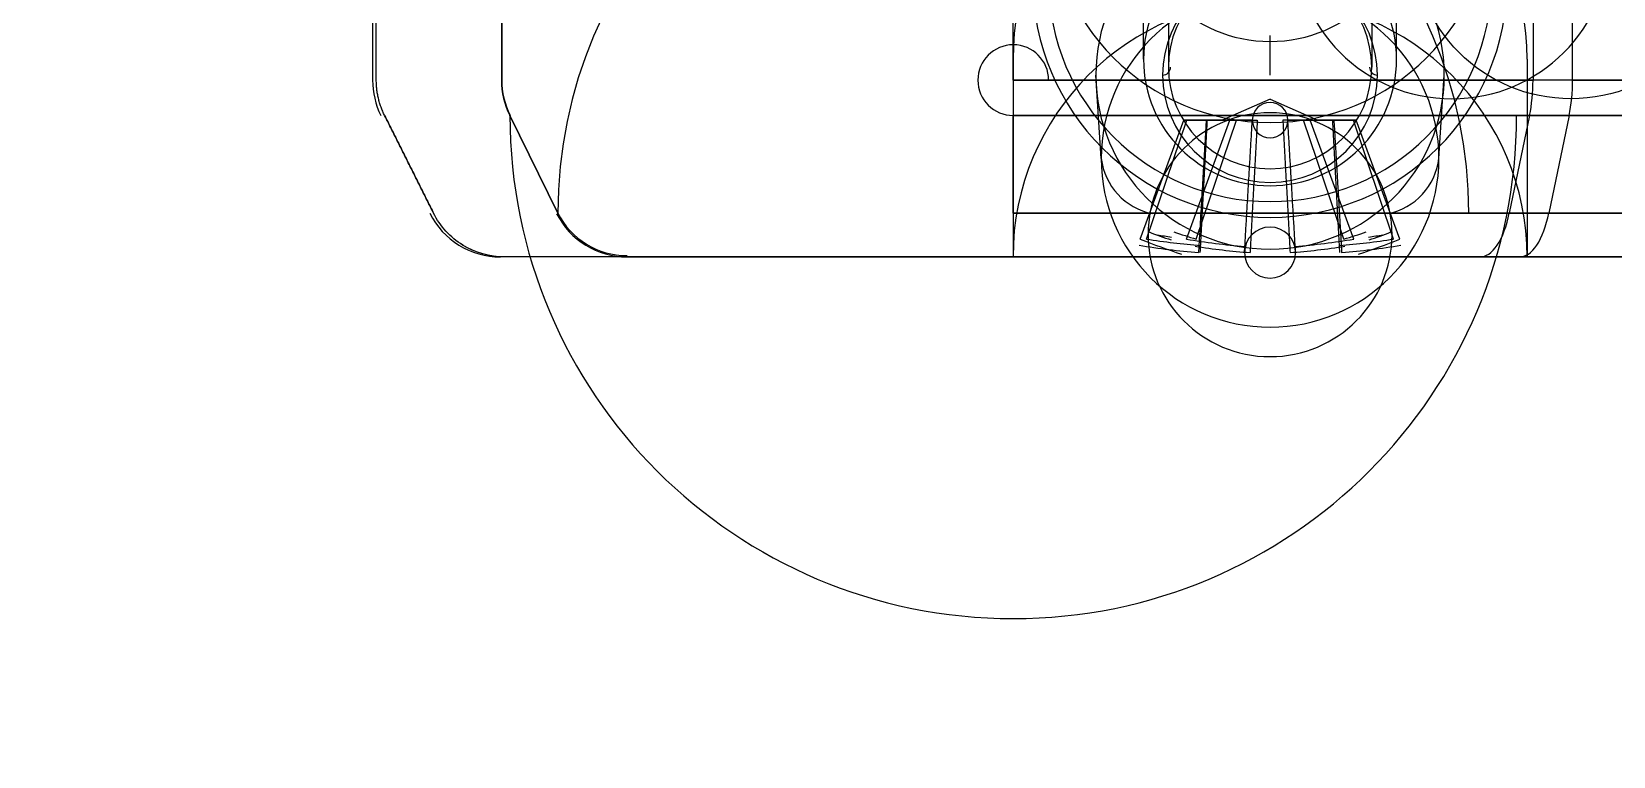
# Model space of a CAD drawing. Extents: x -93 to 93, y -188 to 102.
# Drawn here: x -93.16 to -73.16, y -113.82 to -104.65 of the extents above; entities that cross this region are included whole.
import ezdxf

# ---------------------------------------------------------------- set-up
doc = ezdxf.new("R2010")
doc.units = 0
doc.layers.add('Cut', color=7, linetype='CONTINUOUS')

msp = doc.modelspace()

# ---------------------------------------------------------------- linework, layer by layer
at = {"layer": 'Cut'}
for p, q in [((-78.7849, -93.2, 20.8119), (-78.7849, -105.1, 20.8119)), ((-78.7849, -93.2, 20.8119), (-78.7849, -105.1, 20.8119)), ((-78.7849, -93.2, -23.1881), (-78.7849, -105.1, -23.1881)), ((-78.7849, -93.2, -23.1881), (-78.7849, -105.1, -23.1881)), ((-76.2151, -93.2, 23.1881), (-76.2151, -105.1, 23.1881)), ((-76.2151, -93.2, 23.1881), (-76.2151, -105.1, 23.1881)), ((-76.2151, -93.2, -20.8119), (-76.2151, -105.1, -20.8119)), ((-76.2151, -93.2, -20.8119), (-76.2151, -105.1, -20.8119)), ((-88.847, -97.5, -9.05), (-88.847, -105.264, -9.05)), ((-88.847, -97.5, -9.05), (-88.847, -105.264, -9.05)), ((-88.7999, -105.264, -6.28268), (-88.7999, -97.5, -6.28268)), ((-88.7999, -105.264, -6.28268), (-88.7999, -97.5, -6.28268)), ((-88.7999, -105.264, 11.8173), (-88.7999, -97.5, 11.8173)), ((-88.7999, -105.264, 11.8173), (-88.7999, -97.5, 11.8173)), ((-87.2144, -97.5, 25.2656), (-87.2144, -105.264, 25.2656)), ((-87.2144, -105.264, -25.2656), (-87.2144, -97.5, -25.2656)), ((-87.2144, -105.264, -25.2656), (-87.2144, -97.5, -25.2656)), ((-87.2144, -97.5, 25.2656), (-87.2144, -105.264, 25.2656)), ((-80.7469, -105.264, 30.55), (-80.7469, -97.5, 30.55)), ((-80.7469, -105.264, 30.55), (-80.7469, -97.5, 30.55)), ((-80.7469, -105.264, -30.55), (-80.7469, -97.5, -30.55)), ((-80.7469, -105.264, -30.55), (-80.7469, -97.5, -30.55)), ((-74.1752, -97.5, -30.55), (-74.1752, -105.264, -30.55)), ((-74.1752, -97.5, -30.55), (-74.1752, -105.264, -30.55)), ((-73.6752, -105.264, -30.05), (-73.6752, -97.5, -30.05)), ((-73.6752, -105.264, -30.05), (-73.6752, -97.5, -30.05)), ((-79.1, -105, -22), (-79.1, -103, -22)), ((-79.1, -105, 22), (-79.1, -103, 22)), ((-79.1, -105, -22), (-79.1, -103, -22)), ((-79.1, -105, 22), (-79.1, -103, 22)), ((-75.9, -105, -22), (-75.9, -103, -22)), ((-75.9, -105, 22), (-75.9, -103, 22)), ((-75.9, -105, -22), (-75.9, -103, -22)), ((-75.9, -105, 22), (-75.9, -103, 22)), ((-77.5, -105.2, 20.5), (-77.5, -104.7, 20.5)), ((-77.5, -105.2, 23.5), (-77.5, -104.7, 23.5)), ((-77.5, -105.2, 25.25), (-77.5, -104.7, 25.25)), ((-77.5, -105.2, 18.75), (-77.5, -104.7, 18.75)), ((-77.5, -105.2, 25.25), (-77.5, -104.7, 25.25)), ((-77.5, -105.2, 18.75), (-77.5, -104.7, 18.75)), ((-77.5, -105.2, 20.5), (-77.5, -104.7, 20.5)), ((-77.5, -105.2, 23.5), (-77.5, -104.7, 23.5)), ((-77.5, -105.2, -23.5), (-77.5, -104.7, -23.5)), ((-77.5, -105.2, -20.5), (-77.5, -104.7, -20.5)), ((-77.5, -105.2, -18.75), (-77.5, -104.7, -18.75)), ((-77.5, -105.2, -25.25), (-77.5, -104.7, -25.25)), ((-77.5, -105.2, -18.75), (-77.5, -104.7, -18.75)), ((-77.5, -105.2, -25.25), (-77.5, -104.7, -25.25)), ((-77.5, -105.2, -23.5), (-77.5, -104.7, -23.5)), ((-77.5, -105.2, -20.5), (-77.5, -104.7, -20.5)), ((-80.75, -105, -22), (-80.75, -107.5, -22)), ((-80.75, -105, 22), (-80.75, -107.5, 22)), ((-80.75, -105, -22), (-80.75, -107.5, -22)), ((-80.75, -105, 22), (-80.75, -107.5, 22)), ((-74.25, -105, -22), (-74.25, -107.5, -22)), ((-74.25, -105, 22), (-74.25, -107.5, 22)), ((-74.25, -105, -22), (-74.25, -107.5, -22)), ((-74.25, -105, 22), (-74.25, -107.5, 22)), ((-88.7999, -105.264, 11.8173), (-88.7999, -105.264, -6.28268)), ((-88.7999, -105.264, 11.8173), (-88.7999, -105.264, -6.28268)), ((80.7469, -105.264, 30.55), (-80.7469, -105.264, 30.55)), ((-80.7469, -105.264, -30.55), (-74.1752, -105.264, -30.55)), ((80.7469, -105.264, 30.55), (-80.7469, -105.264, 30.55)), ((-80.7469, -105.264, -30.55), (-74.1752, -105.264, -30.55)), ((-79.635, -106.254, 20.0259), (-79.7027, -105.2, 19.9633)), ((-79.635, -106.254, 20.0259), (-79.7027, -105.2, 19.9633)), ((-79.635, -106.254, -23.9741), (-79.7027, -105.2, -24.0367)), ((-79.635, -106.254, -23.9741), (-79.7027, -105.2, -24.0367)), ((-75.365, -106.254, 23.9741), (-75.2973, -105.2, 24.0367)), ((-75.365, -106.254, 23.9741), (-75.2973, -105.2, 24.0367)), ((-75.365, -106.254, -20.0259), (-75.2973, -105.2, -19.9633)), ((-75.365, -106.254, -20.0259), (-75.2973, -105.2, -19.9633)), ((-73.6752, -105.264, -30.05), (-74.1752, -105.264, -30.55)), ((-73.6752, -105.264, -30.05), (-74.1752, -105.264, -30.55)), ((-73.6752, -105.264, -30.05), (73.6752, -105.264, -30.05)), ((-73.6752, -105.264, -30.05), (73.6752, -105.264, -30.05)), ((-77.5, -105.503, 22), (-78.1041, -105.77, 21.4414)), ((-77.5, -105.503, 22), (-78.1041, -105.77, 21.4414)), ((-77.5, -105.503, -22), (-78.1041, -105.77, -22.5586)), ((-77.5, -105.503, -22), (-78.1041, -105.77, -22.5586)), ((-77.5, -105.503, 22), (-76.8959, -105.77, 22.5586)), ((-77.5, -105.503, 22), (-76.8959, -105.77, 22.5586)), ((-77.5, -105.503, -22), (-76.8959, -105.77, -21.4414)), ((-77.5, -105.503, -22), (-76.8959, -105.77, -21.4414)), ((-88.6944, -105.711, -6.28448), (-88.6944, -105.711, 11.8155)), ((-88.6944, -105.711, -6.28448), (-88.6944, -105.711, 11.8155)), ((-87.111, -105.711, 25.2446), (-86.5053, -106.947, 25.1214)), ((-86.5053, -106.947, -25.1214), (-87.111, -105.711, -25.2446)), ((-86.5053, -106.947, -25.1214), (-87.111, -105.711, -25.2446)), ((-87.111, -105.711, 25.2446), (-86.5053, -106.947, 25.1214)), ((-80.7469, -106.947, 29.8264), (-80.7469, -105.711, 30.4444)), ((-80.7469, -105.711, 30.4444), (80.7469, -105.711, 30.4444)), ((-80.7469, -106.947, 29.8264), (-80.7469, -105.711, 30.4444)), ((-80.7469, -105.711, -30.4444), (-80.7469, -106.947, -29.8264)), ((-74.2189, -105.711, -30.4444), (-80.7469, -105.711, -30.4444)), ((-80.7469, -105.711, -30.4444), (-80.7469, -106.947, -29.8264)), ((-80.7469, -105.711, 30.4444), (80.7469, -105.711, 30.4444)), ((-74.2189, -105.711, -30.4444), (-80.7469, -105.711, -30.4444)), ((-79.1404, -107.274, 21.0675), (-78.5897, -105.77, 21.5767)), ((-79.1404, -107.274, 21.0675), (-78.5897, -105.77, 21.5767)), ((-79.1404, -107.274, -22.9325), (-78.5897, -105.77, -22.4233)), ((-79.1404, -107.274, -22.9325), (-78.5897, -105.77, -22.4233)), ((-79.0624, -107.274, 23.0579), (-78.5533, -105.77, 22.5072)), ((-79.0624, -107.274, 23.0579), (-78.5533, -105.77, 22.5072)), ((-79.0624, -107.274, -20.9421), (-78.5533, -105.77, -21.4928)), ((-79.0624, -107.274, -20.9421), (-78.5533, -105.77, -21.4928)), ((-78.5897, -105.77, 21.5767), (-78.3068, -105.77, 21.8383)), ((-78.0072, -105.77, 20.9467), (-78.5897, -105.77, 21.5767)), ((-78.5897, -105.77, 21.5767), (-78.3068, -105.77, 21.8383)), ((-78.0072, -105.77, 20.9467), (-78.5897, -105.77, 21.5767)), ((-78.5897, -105.77, -22.4233), (-78.3068, -105.77, -22.1617)), ((-78.0072, -105.77, -23.0533), (-78.5897, -105.77, -22.4233)), ((-78.5897, -105.77, -22.4233), (-78.3068, -105.77, -22.1617)), ((-78.0072, -105.77, -23.0533), (-78.5897, -105.77, -22.4233)), ((-78.5579, -107.274, 20.4376), (-78.0072, -105.77, 20.9467)), ((-78.5579, -107.274, 20.4376), (-78.0072, -105.77, 20.9467)), ((-78.5579, -107.274, -23.5624), (-78.0072, -105.77, -23.0533)), ((-78.5579, -107.274, -23.5624), (-78.0072, -105.77, -23.0533)), ((-78.2917, -105.77, 22.2243), (-78.5533, -105.77, 22.5072)), ((-78.5533, -105.77, 22.5072), (-77.9233, -105.77, 23.0897)), ((-78.2917, -105.77, 22.2243), (-78.5533, -105.77, 22.5072)), ((-78.5533, -105.77, 22.5072), (-77.9233, -105.77, 23.0897)), ((-78.2917, -105.77, -21.7757), (-78.5533, -105.77, -21.4928)), ((-78.5533, -105.77, -21.4928), (-77.9233, -105.77, -20.9103)), ((-78.2917, -105.77, -21.7757), (-78.5533, -105.77, -21.4928)), ((-78.5533, -105.77, -21.4928), (-77.9233, -105.77, -20.9103)), ((-78.4325, -107.274, 23.6404), (-77.9233, -105.77, 23.0897)), ((-78.4325, -107.274, 23.6404), (-77.9233, -105.77, 23.0897)), ((-78.4325, -107.274, -20.3596), (-77.9233, -105.77, -20.9103)), ((-78.4325, -107.274, -20.3596), (-77.9233, -105.77, -20.9103)), ((-77.7243, -105.77, 21.2083), (-78.0072, -105.77, 20.9467)), ((-77.7243, -105.77, 21.2083), (-78.0072, -105.77, 20.9467)), ((-77.7243, -105.77, -22.7917), (-78.0072, -105.77, -23.0533)), ((-77.7243, -105.77, -22.7917), (-78.0072, -105.77, -23.0533)), ((-77.9233, -105.77, 23.0897), (-77.6617, -105.77, 22.8068)), ((-77.9233, -105.77, 23.0897), (-77.6617, -105.77, 22.8068)), ((-77.9233, -105.77, -20.9103), (-77.6617, -105.77, -21.1932)), ((-77.9233, -105.77, -20.9103), (-77.6617, -105.77, -21.1932)), ((-77.0767, -105.77, 20.9103), (-77.3383, -105.77, 21.1932)), ((-77.0767, -105.77, 20.9103), (-77.3383, -105.77, 21.1932)), ((-77.0767, -105.77, -23.0897), (-77.3383, -105.77, -22.8068)), ((-77.0767, -105.77, -23.0897), (-77.3383, -105.77, -22.8068)), ((-77.2757, -105.77, 22.7917), (-76.9928, -105.77, 23.0533)), ((-77.2757, -105.77, 22.7917), (-76.9928, -105.77, 23.0533)), ((-77.2757, -105.77, -21.2083), (-76.9928, -105.77, -20.9467)), ((-77.2757, -105.77, -21.2083), (-76.9928, -105.77, -20.9467)), ((-76.5675, -107.274, 20.3596), (-77.0767, -105.77, 20.9103)), ((-76.4467, -105.77, 21.4928), (-77.0767, -105.77, 20.9103)), ((-76.4467, -105.77, 21.4928), (-77.0767, -105.77, 20.9103)), ((-76.5675, -107.274, 20.3596), (-77.0767, -105.77, 20.9103)), ((-76.5675, -107.274, -23.6404), (-77.0767, -105.77, -23.0897)), ((-76.4467, -105.77, -22.5072), (-77.0767, -105.77, -23.0897)), ((-76.4467, -105.77, -22.5072), (-77.0767, -105.77, -23.0897)), ((-76.5675, -107.274, -23.6404), (-77.0767, -105.77, -23.0897)), ((-76.9928, -105.77, 23.0533), (-76.4103, -105.77, 22.4233)), ((-76.4421, -107.274, 23.5624), (-76.9928, -105.77, 23.0533)), ((-76.4421, -107.274, 23.5624), (-76.9928, -105.77, 23.0533)), ((-76.9928, -105.77, 23.0533), (-76.4103, -105.77, 22.4233)), ((-76.9928, -105.77, -20.9467), (-76.4103, -105.77, -21.5767)), ((-76.4421, -107.274, -20.4376), (-76.9928, -105.77, -20.9467)), ((-76.4421, -107.274, -20.4376), (-76.9928, -105.77, -20.9467)), ((-76.9928, -105.77, -20.9467), (-76.4103, -105.77, -21.5767)), ((-76.7083, -105.77, 21.7757), (-76.4467, -105.77, 21.4928)), ((-76.7083, -105.77, 21.7757), (-76.4467, -105.77, 21.4928)), ((-76.7083, -105.77, -22.2243), (-76.4467, -105.77, -22.5072)), ((-76.7083, -105.77, -22.2243), (-76.4467, -105.77, -22.5072)), ((-76.4103, -105.77, 22.4233), (-76.6932, -105.77, 22.1617)), ((-76.4103, -105.77, 22.4233), (-76.6932, -105.77, 22.1617)), ((-76.4103, -105.77, -21.5767), (-76.6932, -105.77, -21.8383)), ((-76.4103, -105.77, -21.5767), (-76.6932, -105.77, -21.8383)), ((-75.9376, -107.274, 20.9421), (-76.4467, -105.77, 21.4928)), ((-75.9376, -107.274, 20.9421), (-76.4467, -105.77, 21.4928)), ((-75.9376, -107.274, -23.0579), (-76.4467, -105.77, -22.5072)), ((-75.9376, -107.274, -23.0579), (-76.4467, -105.77, -22.5072)), ((-75.8596, -107.274, 22.9325), (-76.4103, -105.77, 22.4233)), ((-75.8596, -107.274, 22.9325), (-76.4103, -105.77, 22.4233)), ((-75.8596, -107.274, -21.0675), (-76.4103, -105.77, -21.5767)), ((-75.8596, -107.274, -21.0675), (-76.4103, -105.77, -21.5767)), ((-74.2189, -105.711, -30.4444), (-74.4749, -106.947, -29.8264)), ((-74.2189, -105.711, -30.4444), (-74.4749, -106.947, -29.8264)), ((-73.7189, -105.711, -29.9444), (-74.2189, -105.711, -30.4444)), ((-73.7189, -105.711, -29.9444), (-74.2189, -105.711, -30.4444)), ((-73.7189, -105.711, -29.9444), (-73.9749, -106.947, -29.3264)), ((-73.7189, -105.711, -29.9444), (-73.9749, -106.947, -29.3264)), ((73.7189, -105.711, -29.9444), (-73.7189, -105.711, -29.9444)), ((73.7189, -105.711, -29.9444), (-73.7189, -105.711, -29.9444)), ((-88.0763, -106.947, 11.805), (-88.0763, -106.947, -6.29502)), ((-88.0763, -106.947, 11.805), (-88.0763, -106.947, -6.29502)), ((80.7469, -106.947, 29.8264), (-80.7469, -106.947, 29.8264)), ((-80.7469, -106.947, -29.8264), (-74.4749, -106.947, -29.8264)), ((80.7469, -106.947, 29.8264), (-80.7469, -106.947, 29.8264)), ((-80.7469, -106.947, -29.8264), (-74.4749, -106.947, -29.8264)), ((-74.4749, -106.947, -29.8264), (-73.9749, -106.947, -29.3264)), ((-74.4749, -106.947, -29.8264), (-73.9749, -106.947, -29.3264)), ((-73.9749, -106.947, -29.3264), (73.9749, -106.947, -29.3264)), ((-73.9749, -106.947, -29.3264), (73.9749, -106.947, -29.3264)), ((-87.1819, -107.5, 11.7897), (-87.1819, -107.5, -6.31035)), ((-87.1819, -107.5, 11.7897), (-87.1819, -107.5, -6.31035)), ((80.7469, -107.5, 28.932), (-80.7469, -107.5, 28.932)), ((-80.7469, -107.5, -28.932), (-74.8454, -107.5, -28.932)), ((80.7469, -107.5, 28.932), (-80.7469, -107.5, 28.932)), ((-80.7469, -107.5, -28.932), (-74.8454, -107.5, -28.932)), ((-74.8454, -107.5, -28.932), (-74.3454, -107.5, -28.432)), ((-74.8454, -107.5, -28.932), (-74.3454, -107.5, -28.432)), ((-74.3454, -107.5, -28.432), (74.3454, -107.5, -28.432)), ((-74.3454, -107.5, -28.432), (74.3454, -107.5, -28.432))]:
    msp.add_line(p, q, dxfattribs=at)
msp.add_circle((-77.5, -105.503), 4.54747e-13, dxfattribs=at)
msp.add_circle((-77.5, -105.503), 4.54747e-13, dxfattribs=at)
msp.add_circle((-77.5, -105.503), 4.54747e-13, dxfattribs=at)
msp.add_circle((-77.5, -105.503), 4.54747e-13, dxfattribs=at)
for centre, radius, start, end in [((-7.5, -97.5, -9.05), 81.347, 180, 180), ((-7.5, -97.5, -9.05), 81.347, 180, 180), ((-7.5, -97.5, -9.05), 81.2999, 180, 180), ((-7.5, -97.5, -9.05), 81.2999, 180, 180), ((7.5, -97.5, 9.05), 81.2999, 0, 0), ((7.5, -97.5, 9.05), 81.2999, 0, 0), ((-7.5, -97.5, 9.05), 79.7144, 180, 180), ((-7.5, -97.5, 9.05), 79.7144, 180, 180), ((-7.5, -97.5, -9.05), 78.2999, 180, 180), ((-7.5, -97.5, -9.05), 78.2999, 180, 180), ((-7.5, -97.5, 9.05), 76.7746, 180, 180), ((-7.5, -97.5, 9.05), 76.7746, 180, 180), ((-7.5, -101, -9.05), 78.0999, 180, 180), ((-7.5, -101, -9.05), 78.0999, 180, 180), ((-7.5, -105.264, -9.05), 81.347, 180, 180), ((-7.5, -105.264, -9.05), 81.347, 180, 180), ((-7.5, -105.264, -9.05), 81.2999, 180, 180), ((-7.5, -105.264, -9.05), 81.2999, 180, 180), ((7.5, -105.264, 9.05), 81.2999, 0, 0), ((7.5, -105.264, 9.05), 81.2999, 0, 0), ((-7.5, -105.711, -9.05), 81.2414, 180, 180), ((-7.5, -105.711, -9.05), 81.2414, 180, 180), ((-7.5, -105.711, -9.05), 81.1944, 180, 180), ((-7.5, -105.711, -9.05), 81.1944, 180, 180), ((-7.5, -101, 9.05), 76.5787, 180, 180), ((-7.5, -101, 9.05), 76.5787, 180, 180), ((7.5, -105.711, -9.05), 81.2414, 0, 0), ((7.5, -105.711, -9.05), 81.2414, 0, 0), ((7.5, -105.711, 9.05), 81.1944, 0, 0), ((7.5, -105.711, 9.05), 81.1944, 0, 0), ((-7.5, -103.5, -9.05), 78.347, 180, 180), ((-7.5, -103.5, -9.05), 78.347, 180, 180), ((-7.5, -103.5, 9.05), 78.2999, 180, 180), ((-7.5, -103.5, 9.05), 78.2999, 180, 180), ((-7.5, -105.264, 9.05), 79.7144, 180, 180), ((-7.5, -105.264, 9.05), 79.7144, 180, 180), ((-7.50007, -103, 14.4519), 77.5, 180, 180), ((-7.50007, -103, 14.4519), 77.5, 180, 180), ((-7.50007, -103, 9.05189), 77.4999, 180, 180), ((-7.50007, -103, 9.05189), 77.4999, 180, 180), ((-7.5, -104, -9.05), 78.0999, 180, 180), ((-7.5, -104, -9.05), 78.0999, 180, 180), ((-7.5, -105.711, 9.05), 79.611, 180, 180), ((-7.5, -105.711, 9.05), 79.611, 180, 180), ((-7.5, -104, -9.05), 77.847, 180, 180), ((-7.5, -104, -9.05), 77.847, 180, 180), ((-7.5, -106.947, -9.05), 80.6234, 180, 180), ((-7.5, -106.947, -9.05), 80.6234, 180, 180), ((-7.5, -106.947, -9.05), 80.5763, 180, 180), ((-7.5, -106.947, -9.05), 80.5763, 180, 180), ((-7.5, -104, -9.05), 77.7999, 180, 180), ((-7.5, -104, -9.05), 77.7999, 180, 180), ((-7.5, -103.5, -9.05), 76.7746, 180, 180), ((-7.5, -103.5, -9.05), 76.7746, 180, 180), ((-7.5, -104, 9.05), 76.5787, 180, 180), ((-7.5, -104, 9.05), 76.5787, 180, 180), ((-7.5, -107.5, -9.05), 79.729, 180, 180), ((-7.5, -107.5, -9.05), 79.729, 180, 180), ((-7.5, -107.5, -9.05), 79.6819, 180, 180), ((-7.5, -107.5, -9.05), 79.6819, 180, 180), ((-7.5, -106.947, 9.05), 79.0053, 180, 180), ((-7.5, -106.947, 9.05), 79.0053, 180, 180), ((-87.3508, -103, -18.3188), 5.80684, 0, 0), ((-87.3508, -103, 18.3226), 5.80684, 0, 0), ((-87.3508, -103, 18.3226), 5.80684, 0, 0), ((-87.3508, -103, -18.3188), 5.80684, 0, 0), ((-87.3508, -103, 18.3226), 5.75245, 0, 0), ((-87.3508, -103, 18.3226), 5.75245, 0, 0), ((-87.3508, -103, -18.3188), 5.43117, 0, 0), ((-87.3508, -103, -18.3188), 5.43117, 0, 0), ((-80.7469, -105.264, -23.95), 6.46754, 180, 180), ((-80.7469, -105.264, -23.95), 6.46754, 180, 180), ((-78.0254, -103, -19.9282), 3.65051, 180, 180), ((-78.0254, -103, -19.9282), 3.65051, 180, 180), ((-78.0254, -103, 19.9319), 2.78352, 180, 180), ((-78.0254, -103, 19.9319), 2.78352, 180, 180), ((-73.6954, -104.5, -18.1881), 4, -4.07111e-13, 0), ((-73.6954, -104.5, -18.1881), 4, -4.07111e-13, 0), ((-73.6954, -104, 18.1881), 3.5, -4.6527e-13, 0), ((-73.6954, -104, 18.1881), 3.5, -4.6527e-13, 0), ((-80.7469, -106.947, -23.95), 5.75846, 0, 180), ((-80.7469, -106.947, -23.95), 5.75846, 0, 180), ((-77.5001, -103, -21.9981), 1.775, 0, 0), ((-77.5001, -103, -21.9981), 1.775, 0, 0), ((-73.6954, -103.5, -18.1881), 2, 0, -4.07111e-13), ((-73.6954, -103.5, -18.1881), 2, 0, -4.07111e-13), ((-77.5, -105, -22), 3.25, 0, 180), ((-77.5, -105, 22), 3.25, 0, 180), ((-77.5, -105, -22), 3.25, 0, 180), ((-77.5, -105, 22), 3.25, 0, 180), ((-77.5, -105, -22), 3.25, 0, 180), ((-77.5, -105, -22), 3.25, 0, 180), ((-77.5, -105, 22), 3.25, 0, 180), ((-77.5, -105, 22), 3.25, 0, 180), ((-73.6954, -104, 18.1881), 1.8, 0, 0), ((-73.6954, -104, 18.1881), 1.8, 0, 0), ((-77.5, -103, -22), 2.8, 180, 0), ((-77.5, -103, 22), 2.8, 180, 0), ((-77.5, -103, -22), 2.8, 180, 0), ((-77.5, -103, 22), 2.8, 180, 0), ((-77.5, -105.2, 22), 2.20269, 0, 180), ((-77.5, -105.2, 22), 2.20269, 0, 180), ((-77.5, -105.2, -22), 2.20269, 0, 180), ((-77.5, -105.2, -22), 2.20269, 0, 180), ((-77.5001, -103, 22.0019), 1.775, 180, 0), ((-77.5001, -103, 22.0019), 1.775, 180, 0), ((-77.5, -105, -22), 1.6, 0, 180), ((-77.5, -105, 22), 1.6, 0, 180), ((-77.5, -105, -22), 1.6, 0, 180), ((-77.5, -105, 22), 1.6, 0, 180), ((-75.2, -103.5, 14.1881), 2, 180, 0), ((-75.2, -103.5, 14.1881), 2, 180, 0), ((-77.5, -105.2, 22), 1.35832, 0, 180), ((-77.5, -105.2, 22), 1.35832, 0, 180), ((-77.5, -105.2, -22), 1.35832, 0, 180), ((-77.5, -105.2, -22), 1.35832, 0, 180), ((-77.5, -105.1, 22), 1.2849, 0, 180), ((-77.5, -105.1, 22), 1.2849, 0, 180), ((-77.5, -105.1, -22), 1.2849, 0, 180), ((-77.5, -105.1, -22), 1.2849, 0, 180), ((-77.5, -104, 22), 3, 180, 0), ((-77.5, -104, -22), 3, 180, 0), ((-77.5, -104, -22), 3, 180, 0), ((-77.5, -104, 22), 3, 180, 0), ((-77.5, -104, -22), 2.8, 180, 0), ((-77.5, -104, 22), 2.8, 180, 0), ((-77.5, -104, -22), 2.8, 180, 0), ((-77.5, -104, 22), 2.8, 180, 0), ((-77.5, -106.254, 22), 2.135, 0, 180), ((-77.5, -106.254, 22), 2.135, 0, 180), ((-77.5, -106.254, -22), 2.135, 0, 180), ((-77.5, -106.254, -22), 2.135, 0, 180), ((-77.5, -107.5, -22), 3.25, 0, 180), ((-77.5, -107.5, 22), 3.25, 0, 180), ((-77.5, -107.5, -22), 3.25, 0, 180), ((-77.5, -107.5, -22), 3.25, 0, 180), ((-77.5, -107.5, 22), 3.25, 0, 180), ((-77.5, -107.5, 22), 3.25, 0, 180), ((-77.5, -107.5, -22), 3.25, 0, 180), ((-77.5, -107.5, 22), 3.25, 0, 180), ((-77.5, -104.7, 22), 0, 0, 0), ((-77.5, -104.7, 22), 0, 0, 0), ((-77.5, -104.7, 22), 0, 0, 0), ((-77.5, -104.7, 22), 0, 0, 0), ((-77.5, -104.7, 22), 0, 0, 0), ((-77.5, -104.7, 22), 0, 0, 0), ((-77.5, -104.7, 22), 0, 0, 0), ((-77.5, -104.7, 22), 0, 0, 0), ((-77.5, -104.7, -22), 0, 0, 0), ((-77.5, -104.7, -22), 0, 0, 0), ((-77.5, -104.7, -22), 0, 0, 0), ((-77.5, -104.7, -22), 0, 0, 0), ((-77.5, -104.7, -22), 0, 0, 0), ((-77.5, -104.7, -22), 0, 0, 0), ((-77.5, -104.7, -22), 0, 0, 0), ((-77.5, -104.7, -22), 0, 0, 0), ((-80.7469, -105.264, 29.55), 0.447214, 90, -90), ((-80.7469, -105.264, 29.55), 0.447214, 90, -90), ((-80.7469, -105.264, -29.55), 0.447214, 0, -90), ((-80.7469, -105.264, -29.55), 0.447214, 0, -90), ((-77.5, -105.77, 22), 0.806782, 0, 0), ((-77.5, -105.77, 22), 0.806782, 0, 0), ((-77.5, -105.77, 22), 0.806782, 180, 180), ((-77.5, -105.77, 22), 0.806782, 180, 180), ((-77.5, -105.77, -22), 0.806782, 0, 0), ((-77.5, -105.77, -22), 0.806782, 0, 0), ((-77.5, -105.77, -22), 0.806782, 180, 180), ((-77.5, -105.77, -22), 0.806782, 180, 180), ((-77.5, -105.77, 22), 0.791669, 0, 0), ((-77.5, -105.77, 22), 0.791669, 180, 180), ((-77.5, -105.77, 22), 0.791669, 0, 0), ((-77.5, -105.77, 22), 0.791669, 180, 180), ((-77.5, -105.77, -22), 0.791669, 0, 0), ((-77.5, -105.77, -22), 0.791669, 180, 180), ((-77.5, -105.77, -22), 0.791669, 0, 0), ((-77.5, -105.77, -22), 0.791669, 180, 180), ((-77.5, -105, -22), 1.6, 180, 0), ((-77.5, -105, 22), 1.6, 180, 0), ((-77.5, -105, -22), 1.6, 180, 0), ((-77.5, -105, 22), 1.6, 180, 0), ((-78.8583, -105.1, 20.744), 0.1, -90, 0), ((-78.8583, -105.1, 20.744), 0.1, -90, 0), ((-78.8583, -105.1, -23.256), 0.1, -90, 0), ((-78.8583, -105.1, -23.256), 0.1, -90, 0), ((-77.5, -105.1, 22), 1.2849, 180, 0), ((-77.5, -105.1, 22), 1.2849, 180, 0), ((-77.5, -105.1, -22), 1.2849, 180, 0), ((-77.5, -105.1, -22), 1.2849, 180, 0), ((-77.5, -105.77, 22), 0.604143, 180, 180), ((-77.5, -105.77, 22), 0.604143, 0, 0), ((-77.5, -105.77, 22), 0.604143, 180, 180), ((-77.5, -105.77, 22), 0.604143, 0, 0), ((-77.5, -105.77, -22), 0.604143, 180, 180), ((-77.5, -105.77, -22), 0.604143, 0, 0), ((-77.5, -105.77, -22), 0.604143, 180, 180), ((-77.5, -105.77, -22), 0.604143, 0, 0), ((-76.1417, -105.1, 23.256), 0.1, 180, -90), ((-76.1417, -105.1, 23.256), 0.1, 180, -90), ((-76.1417, -105.1, -20.744), 0.1, 180, -90), ((-76.1417, -105.1, -20.744), 0.1, 180, -90), ((-87.847, -105.264, -9.05), 1, 180, -153.435), ((-87.847, -105.264, -9.05), 1, 180, -153.435), ((-86.2345, -105.264, -25.0663), 0.983977, 180, -152.967), ((-86.2345, -105.264, -25.0663), 0.983977, 180, -152.967), ((-86.2345, -105.264, 25.0663), 0.979931, 180, -152.967), ((-86.2345, -105.264, 25.0663), 0.979931, 180, -152.967), ((-80.7469, -105.264, 23.95), 5.68434e-14, 0, 180), ((-80.7469, -105.264, 23.95), 5.68434e-14, 0, 180), ((-77.5, -105.2, 22), 2.20269, 180, 0), ((-77.5, -105.2, 22), 2.20269, 180, 0), ((-77.5, -105.2, -22), 2.20269, 180, 0), ((-77.5, -105.2, -22), 2.20269, 180, 0), ((-77.5, -105.2, 22), 1.35832, 180, 0), ((-77.5, -105.2, 22), 1.35832, 180, 0), ((-77.5, -105.2, -22), 1.35832, 180, 0), ((-77.5, -105.2, -22), 1.35832, 180, 0), ((-77.5, -105.2, 22), 0, 0, 0), ((-77.5, -105.2, 22), 0, 0, 0), ((-77.5, -105.2, 22), 0, 0, 0), ((-77.5, -105.2, 22), 0, 0, 0), ((-77.5, -105.2, 22), 0, 0, 0), ((-77.5, -105.2, 22), 0, 0, 0), ((-77.5, -105.2, 22), 0, 0, 0), ((-77.5, -105.2, 22), 0, 0, 0), ((-77.5, -105.2, -22), 0, 0, 0), ((-77.5, -105.2, -22), 0, 0, 0), ((-77.5, -105.2, -22), 0, 0, 0), ((-77.5, -105.2, -22), 0, 0, 0), ((-77.5, -105.2, -22), 0, 0, 0), ((-77.5, -105.2, -22), 0, 0, 0), ((-77.5, -105.2, -22), 0, 0, 0), ((-77.5, -105.2, -22), 0, 0, 0), ((-80.7469, -106.5, 28.932), 1, -90, -90), ((-80.7469, -106.5, 28.932), 1, -90, -90), ((-80.7469, -106.5, -28.932), 1, -90, -90), ((-80.7469, -106.5, -28.932), 1, -90, -90), ((-77.5, -105.77, 22), 0.224284, 0, 180), ((-77.5, -105.77, 22), 0.224284, 0, 180), ((-77.5, -105.77, -22), 0.224284, 0, 180), ((-77.5, -105.77, -22), 0.224284, 0, 180), ((-80.7469, -105.711, -23.95), 6.36409, 180, 0), ((-80.7469, -105.711, -23.95), 6.36409, 180, 0), ((-80.7469, -105.711, 23.95), 0, 180, 0), ((-80.7469, -105.711, 23.95), 0, 180, 0), ((-77.5, -107.219, 22), 1.54252, 0, 180), ((-77.5, -107.219, 22), 1.54252, 0, 180), ((-77.5, -107.219, -22), 1.54252, 0, 180), ((-77.5, -107.219, -22), 1.54252, 0, 180), ((-77.5, -105.77, 22), 0.224284, 180, 0), ((-77.5, -105.77, 22), 0.224284, 180, 0), ((-77.5, -105.77, -22), 0.224284, 180, 0), ((-77.5, -105.77, -22), 0.224284, 180, 0), ((-77.5, -105.77, 22), 0.161701, 0, 0), ((-77.5, -105.77, 22), 0.161701, 0, 0), ((-77.5, -105.77, 22), 0.161701, 180, 180), ((-77.5, -105.77, 22), 0.161701, 180, 180), ((-77.5, -105.77, -22), 0.161701, 0, 0), ((-77.5, -105.77, -22), 0.161701, 0, 0), ((-77.5, -105.77, -22), 0.161701, 180, 180), ((-77.5, -105.77, -22), 0.161701, 180, 180), ((-77.5, -107.219, 22), 1.42628, 180, 180), ((-77.5, -107.219, 22), 1.42628, 180, 180), ((-77.5, -107.219, 22), 1.42628, 0, 0), ((-77.5, -107.219, 22), 1.42628, 0, 0), ((-77.5, -107.219, -22), 1.42628, 180, 180), ((-77.5, -107.219, -22), 1.42628, 180, 180), ((-77.5, -107.219, -22), 1.42628, 0, 0), ((-77.5, -107.219, -22), 1.42628, 0, 0), ((-77.5, -106.254, 22), 2.135, 180, 0), ((-77.5, -106.254, 22), 2.135, 180, 0), ((-77.5, -106.254, -22), 2.135, 180, 0), ((-77.5, -106.254, -22), 2.135, 180, 0), ((-78.8304, -106.158, 20.7698), 0.81027, -173.205, -101.3), ((-78.8304, -106.158, 20.7698), 0.81027, -173.205, -101.3), ((-78.8304, -106.158, -23.2302), 0.81027, -173.205, -101.3), ((-78.8304, -106.158, -23.2302), 0.81027, -173.205, -101.3), ((-76.1696, -106.158, 23.2302), 0.81027, -78.6995, -6.79516), ((-76.1696, -106.158, 23.2302), 0.81027, -78.6995, -6.79516), ((-76.1696, -106.158, -20.7698), 0.81027, -78.6995, -6.79516), ((-76.1696, -106.158, -20.7698), 0.81027, -78.6995, -6.79516), ((-77.5, -107.445, 22), 0.882758, 180, 180), ((-77.5, -107.445, 22), 0.882758, 0, 0), ((-77.5, -107.445, 22), 0.882758, 180, 180), ((-77.5, -107.445, 22), 0.882758, 0, 0), ((-77.5, -107.445, -22), 0.882758, 180, 180), ((-77.5, -107.445, -22), 0.882758, 0, 0), ((-77.5, -107.445, -22), 0.882758, 180, 180), ((-77.5, -107.445, -22), 0.882758, 0, 0), ((-87.229, -106.5, -9.05), 1, -153.435, -90), ((-87.229, -106.5, -9.05), 1, -153.435, -90), ((-85.6289, -106.5, -24.9431), 1, -152.967, -90), ((-85.6289, -106.5, -24.9431), 1, -152.967, -90), ((-85.6289, -106.5, 24.9431), 0.983977, -152.967, -90), ((-85.6289, -106.5, 24.9431), 0.983977, -152.967, -90), ((-80.7469, -106.947, 23.95), 0, 0, 180), ((-80.7469, -106.947, 23.95), 0, 0, 180), ((-76.3915, -100.314, 20.8012), 7.35932, -110.994, -108.7), ((-76.3915, -100.314, 20.8012), 7.35932, -110.994, -108.7), ((-76.3915, -100.314, -23.1988), 7.35932, -110.994, -108.7), ((-76.3915, -100.314, -23.1988), 7.35932, -110.994, -108.7), ((-76.3915, -100.314, 20.8012), 7.2533, -108.7, -106.343), ((-76.3915, -100.314, 20.8012), 7.2533, -108.7, -106.343), ((-76.3915, -100.314, -23.1988), 7.2533, -108.7, -106.343), ((-76.3915, -100.314, -23.1988), 7.2533, -108.7, -106.343), ((-77.5, -107.445, 22), 0.322796, 0, 180), ((-77.5, -107.445, 22), 0.322796, 0, 180), ((-77.5, -107.445, -22), 0.322796, 0, 180), ((-77.5, -107.445, -22), 0.322796, 0, 180), ((-78.6085, -100.314, 23.1988), 7.2533, -73.6571, -71.2997), ((-78.6085, -100.314, 23.1988), 7.2533, -73.6571, -71.2997), ((-78.6085, -100.314, -20.8012), 7.2533, -73.6571, -71.2997), ((-78.6085, -100.314, -20.8012), 7.2533, -73.6571, -71.2997), ((-78.6085, -100.314, 23.1988), 7.35932, -71.2997, -69.0061), ((-78.6085, -100.314, 23.1988), 7.35932, -71.2997, -69.0061), ((-78.6085, -100.314, -20.8012), 7.35932, -71.2997, -69.0061), ((-78.6085, -100.314, -20.8012), 7.35932, -71.2997, -69.0061), ((-77.7912, -99.5, 22.315), 7.96829, -99.8449, -94.4197), ((-77.7912, -99.5, 22.315), 7.96829, -99.8449, -94.4197), ((-77.7912, -99.5, -21.685), 7.96829, -99.8449, -94.4197), ((-77.7912, -99.5, -21.685), 7.96829, -99.8449, -94.4197), ((-76.3012, -100.314, 23.1085), 7.51703, -112.191, -107.964), ((-76.3012, -100.314, 23.1085), 7.51703, -112.191, -107.964), ((-76.3012, -100.314, -20.8915), 7.51703, -112.191, -107.964), ((-76.3012, -100.314, -20.8915), 7.51703, -112.191, -107.964), ((-77.815, -99.5, 21.7088), 7.87374, -99.116, -94.0878), ((-77.815, -99.5, 21.7088), 7.87374, -99.116, -94.0878), ((-77.815, -99.5, -22.2912), 7.87374, -99.116, -94.0878), ((-77.815, -99.5, -22.2912), 7.87374, -99.116, -94.0878), ((-77.5, -107.219, 22), 1.54252, 180, 0), ((-77.5, -107.219, 22), 1.54252, 180, 0), ((-77.5, -107.219, -22), 1.54252, 180, 0), ((-77.5, -107.219, -22), 1.54252, 180, 0), ((-77.5, -99.5, 22), 7.84988, -100.468, -99.1295), ((-77.5, -99.5, 22), 7.84988, -100.468, -99.1295), ((-77.5, -99.5, -22), 7.84988, -100.468, -99.1295), ((-77.5, -99.5, -22), 7.84988, -100.468, -99.1295), ((-77.2088, -99.5, 21.685), 7.89049, -99.8449, -94.4197), ((-77.2088, -99.5, 21.685), 7.89049, -99.8449, -94.4197), ((-77.2088, -99.5, -22.315), 7.89049, -99.8449, -94.4197), ((-77.2088, -99.5, -22.315), 7.89049, -99.8449, -94.4197), ((-77.185, -99.5, 22.2912), 7.96485, -99.116, -94.0878), ((-77.185, -99.5, 22.2912), 7.96485, -99.116, -94.0878), ((-77.185, -99.5, -21.7088), 7.96485, -99.116, -94.0878), ((-77.185, -99.5, -21.7088), 7.96485, -99.116, -94.0878), ((-77.815, -99.5, 21.7088), 7.96485, -85.9122, -80.884), ((-77.815, -99.5, 21.7088), 7.96485, -85.9122, -80.884), ((-77.815, -99.5, -22.2912), 7.96485, -85.9122, -80.884), ((-77.815, -99.5, -22.2912), 7.96485, -85.9122, -80.884), ((-77.7912, -99.5, 22.315), 7.89049, -85.5803, -80.1551), ((-77.7912, -99.5, 22.315), 7.89049, -85.5803, -80.1551), ((-77.7912, -99.5, -21.685), 7.89049, -85.5803, -80.1551), ((-77.7912, -99.5, -21.685), 7.89049, -85.5803, -80.1551), ((-77.185, -99.5, 22.2912), 7.87374, -85.9122, -80.884), ((-77.185, -99.5, 22.2912), 7.87374, -85.9122, -80.884), ((-77.185, -99.5, -21.7088), 7.87374, -85.9122, -80.884), ((-77.185, -99.5, -21.7088), 7.87374, -85.9122, -80.884), ((-77.2088, -99.5, 21.685), 7.96829, -85.5803, -80.1551), ((-77.2088, -99.5, 21.685), 7.96829, -85.5803, -80.1551), ((-77.2088, -99.5, -22.315), 7.96829, -85.5803, -80.1551), ((-77.2088, -99.5, -22.315), 7.96829, -85.5803, -80.1551), ((-78.6988, -100.314, 20.8915), 7.51703, -72.0358, -67.8086), ((-78.6988, -100.314, 20.8915), 7.51703, -72.0358, -67.8086), ((-78.6988, -100.314, -23.1085), 7.51703, -72.0358, -67.8086), ((-78.6988, -100.314, -23.1085), 7.51703, -72.0358, -67.8086), ((-77.5, -99.5, 22), 7.84988, -80.8705, -79.5315), ((-77.5, -99.5, 22), 7.84988, -80.8705, -79.5315), ((-77.5, -99.5, -22), 7.84988, -80.8705, -79.5315), ((-77.5, -99.5, -22), 7.84988, -80.8705, -79.5315), ((-77.5, -107.445, 22), 0.322796, 180, 0), ((-77.5, -107.445, 22), 0.322796, 180, 0), ((-77.5, -107.445, -22), 0.322796, 180, 0), ((-77.5, -107.445, -22), 0.322796, 180, 0)]:
    msp.add_arc(centre, radius, start, end, dxfattribs=at)
for points, degree in [([(-88.6944, -105.711, -6.28448), (-88.7994, -105.5, -6.28269), (-88.7999, -105.264, -6.28268)], 2), ([(-88.6944, -105.711, 11.8155), (-88.7994, -105.5, 11.8173), (-88.7999, -105.264, 11.8173)], 2), ([(-88.6944, -105.711, -6.28448), (-88.7994, -105.5, -6.28269), (-88.7999, -105.264, -6.28268)], 2), ([(-88.6944, -105.711, 11.8155), (-88.7994, -105.5, 11.8173), (-88.7999, -105.264, 11.8173)], 2), ([(-74.2189, -105.711, -30.4444), (-74.1904, -105.574, -30.5133), (-74.175, -105.417, -30.5504), (-74.1752, -105.264, -30.55)], 3), ([(-74.2189, -105.711, -30.4444), (-74.1904, -105.574, -30.5133), (-74.175, -105.417, -30.5504), (-74.1752, -105.264, -30.55)], 3), ([(-73.7189, -105.711, -29.9444), (-73.6904, -105.574, -30.0133), (-73.675, -105.417, -30.0504), (-73.6752, -105.264, -30.05)], 3), ([(-73.7189, -105.711, -29.9444), (-73.6904, -105.574, -30.0133), (-73.675, -105.417, -30.0504), (-73.6752, -105.264, -30.05)], 3), ([(-88.0763, -106.947, -6.29502), (-88.6944, -105.711, -6.28448)], 1), ([(-88.6944, -105.711, 11.8155), (-88.0763, -106.947, 11.805)], 1), ([(-88.0763, -106.947, -6.29502), (-88.6944, -105.711, -6.28448)], 1), ([(-88.6944, -105.711, 11.8155), (-88.0763, -106.947, 11.805)], 1), ([(-78.3068, -105.77, 21.8383), (-78.4053, -107.445, 21.7472)], 1), ([(-78.3068, -105.77, 21.8383), (-78.4053, -107.445, 21.7472)], 1), ([(-78.3068, -105.77, -22.1617), (-78.4053, -107.445, -22.2528)], 1), ([(-78.3068, -105.77, -22.1617), (-78.4053, -107.445, -22.2528)], 1), ([(-78.3828, -107.445, 22.3228), (-78.2917, -105.77, 22.2243)], 1), ([(-78.3828, -107.445, 22.3228), (-78.2917, -105.77, 22.2243)], 1), ([(-78.3828, -107.445, -21.6772), (-78.2917, -105.77, -21.7757)], 1), ([(-78.3828, -107.445, -21.6772), (-78.2917, -105.77, -21.7757)], 1), ([(-77.8228, -107.445, 21.1172), (-77.7243, -105.77, 21.2083)], 1), ([(-77.8228, -107.445, 21.1172), (-77.7243, -105.77, 21.2083)], 1), ([(-77.8228, -107.445, -22.8828), (-77.7243, -105.77, -22.7917)], 1), ([(-77.8228, -107.445, -22.8828), (-77.7243, -105.77, -22.7917)], 1), ([(-77.6617, -105.77, 22.8068), (-77.7528, -107.445, 22.9053)], 1), ([(-77.6617, -105.77, 22.8068), (-77.7528, -107.445, 22.9053)], 1), ([(-77.6617, -105.77, -21.1932), (-77.7528, -107.445, -21.0947)], 1), ([(-77.6617, -105.77, -21.1932), (-77.7528, -107.445, -21.0947)], 1), ([(-77.3383, -105.77, 21.1932), (-77.2472, -107.445, 21.0947)], 1), ([(-77.3383, -105.77, 21.1932), (-77.2472, -107.445, 21.0947)], 1), ([(-77.3383, -105.77, -22.8068), (-77.2472, -107.445, -22.9053)], 1), ([(-77.3383, -105.77, -22.8068), (-77.2472, -107.445, -22.9053)], 1), ([(-77.1772, -107.445, 22.8828), (-77.2757, -105.77, 22.7917)], 1), ([(-77.1772, -107.445, 22.8828), (-77.2757, -105.77, 22.7917)], 1), ([(-77.1772, -107.445, -21.1172), (-77.2757, -105.77, -21.2083)], 1), ([(-77.1772, -107.445, -21.1172), (-77.2757, -105.77, -21.2083)], 1), ([(-76.6172, -107.445, 21.6772), (-76.7083, -105.77, 21.7757)], 1), ([(-76.6172, -107.445, 21.6772), (-76.7083, -105.77, 21.7757)], 1), ([(-76.6172, -107.445, -22.3228), (-76.7083, -105.77, -22.2243)], 1), ([(-76.6172, -107.445, -22.3228), (-76.7083, -105.77, -22.2243)], 1), ([(-76.6932, -105.77, 22.1617), (-76.5947, -107.445, 22.2528)], 1), ([(-76.6932, -105.77, 22.1617), (-76.5947, -107.445, 22.2528)], 1), ([(-76.6932, -105.77, -21.8383), (-76.5947, -107.445, -21.7472)], 1), ([(-76.6932, -105.77, -21.8383), (-76.5947, -107.445, -21.7472)], 1), ([(-85.6289, -107.5, 24.9431), (-86.9536, -107.5, 18.4311), (-87.1819, -107.5, 11.7897)], 2), ([(-85.6289, -107.5, 24.9431), (-86.9536, -107.5, 18.4311), (-87.1819, -107.5, 11.7897)], 2)]:
    msp.add_open_spline(points, degree=degree, dxfattribs=at)
for points, degree, knots in [([(-87.1819, -107.5, -6.31035), (-87.3653, -107.5, -6.30719), (-87.5509, -107.447, -6.30401), (-87.7073, -107.351, -6.30133), (-87.8636, -107.254, -6.29865), (-87.9935, -107.113, -6.29643), (-88.0763, -106.947, -6.29502)], 3, [-0.0000341235, -0.0000341235, -0.0000341235, -0.0000341235, 0.000516059, 0.000516059, 0.000516059, 0.00106624, 0.00106624, 0.00106624, 0.00106624]), ([(-87.1819, -107.5, 11.7897), (-87.368, -107.5, 11.7929), (-87.5519, -107.447, 11.796), (-87.7082, -107.35, 11.7987), (-87.8651, -107.253, 11.8014), (-87.9941, -107.113, 11.8036), (-88.0763, -106.947, 11.805)], 3, [-0.0000341235, -0.0000341235, -0.0000341235, -0.0000341235, 0.000524118, 0.000524118, 0.000524118, 0.00108236, 0.00108236, 0.00108236, 0.00108236]), ([(-87.1819, -107.5, -6.31035), (-87.3653, -107.5, -6.30719), (-87.5509, -107.447, -6.30401), (-87.7073, -107.351, -6.30133), (-87.8636, -107.254, -6.29865), (-87.9935, -107.113, -6.29643), (-88.0763, -106.947, -6.29502)], 3, [-0.0000341235, -0.0000341235, -0.0000341235, -0.0000341235, 0.000516059, 0.000516059, 0.000516059, 0.00106624, 0.00106624, 0.00106624, 0.00106624]), ([(-87.1819, -107.5, 11.7897), (-87.368, -107.5, 11.7929), (-87.5519, -107.447, 11.796), (-87.7082, -107.35, 11.7987), (-87.8651, -107.253, 11.8014), (-87.9941, -107.113, 11.8036), (-88.0763, -106.947, 11.805)], 3, [-0.0000341235, -0.0000341235, -0.0000341235, -0.0000341235, 0.000524118, 0.000524118, 0.000524118, 0.00108236, 0.00108236, 0.00108236, 0.00108236]), ([(-74.8454, -107.5, -28.932), (-74.7729, -107.501, -29.107), (-74.6944, -107.451, -29.2966), (-74.6277, -107.351, -29.4577), (-74.5606, -107.251, -29.6196), (-74.5071, -107.104, -29.7488), (-74.4749, -106.947, -29.8264)], 3, [4.71239, 4.71239, 4.71239, 4.71239, 5.26596, 5.26596, 5.26596, 5.81954, 5.81954, 5.81954, 5.81954]), ([(-74.8454, -107.5, -28.932), (-74.7729, -107.501, -29.107), (-74.6944, -107.451, -29.2966), (-74.6277, -107.351, -29.4577), (-74.5606, -107.251, -29.6196), (-74.5071, -107.104, -29.7488), (-74.4749, -106.947, -29.8264)], 3, [4.71239, 4.71239, 4.71239, 4.71239, 5.26596, 5.26596, 5.26596, 5.81954, 5.81954, 5.81954, 5.81954]), ([(-74.3454, -107.5, -28.432), (-74.2729, -107.501, -28.607), (-74.1944, -107.451, -28.7966), (-74.1277, -107.351, -28.9577), (-74.0606, -107.251, -29.1196), (-74.0071, -107.104, -29.2488), (-73.9749, -106.947, -29.3264)], 3, [4.71239, 4.71239, 4.71239, 4.71239, 5.26596, 5.26596, 5.26596, 5.81954, 5.81954, 5.81954, 5.81954]), ([(-74.3454, -107.5, -28.432), (-74.2729, -107.501, -28.607), (-74.1944, -107.451, -28.7966), (-74.1277, -107.351, -28.9577), (-74.0606, -107.251, -29.1196), (-74.0071, -107.104, -29.2488), (-73.9749, -106.947, -29.3264)], 3, [4.71239, 4.71239, 4.71239, 4.71239, 5.26596, 5.26596, 5.26596, 5.81954, 5.81954, 5.81954, 5.81954]), ([(-80.7469, -107.5, 28.932), (-81.5815, -107.5, 28.932), (-82.3715, -107.5, 28.6596), (-83.2111, -107.5, 28.3698), (-83.8991, -107.5, 27.808), (-84.5862, -107.5, 27.2468), (-85.0381, -107.5, 26.4808), (-85.4623, -107.5, 25.762), (-85.6289, -107.5, 24.9431)], 2, [0, 0, 0, 0.25, 0.25, 0.5, 0.5, 0.75, 0.75, 1, 1, 1]), ([(-85.6289, -107.5, -24.9431), (-85.4625, -107.5, -25.761), (-85.0381, -107.5, -26.4808), (-84.5868, -107.5, -27.2458), (-83.8991, -107.5, -27.808), (-83.2122, -107.5, -28.3694), (-82.3715, -107.5, -28.6596), (-81.5826, -107.5, -28.932), (-80.7469, -107.5, -28.932)], 2, [0, 0, 0, 0.25, 0.25, 0.5, 0.5, 0.75, 0.75, 1, 1, 1]), ([(-80.7469, -107.5, 28.932), (-81.5815, -107.5, 28.932), (-82.3715, -107.5, 28.6596), (-83.2111, -107.5, 28.3698), (-83.8991, -107.5, 27.808), (-84.5862, -107.5, 27.2468), (-85.0381, -107.5, 26.4808), (-85.4623, -107.5, 25.762), (-85.6289, -107.5, 24.9431)], 2, [0, 0, 0, 0.25, 0.25, 0.5, 0.5, 0.75, 0.75, 1, 1, 1]), ([(-85.6289, -107.5, -24.9431), (-85.4625, -107.5, -25.761), (-85.0381, -107.5, -26.4808), (-84.5868, -107.5, -27.2458), (-83.8991, -107.5, -27.808), (-83.2122, -107.5, -28.3694), (-82.3715, -107.5, -28.6596), (-81.5826, -107.5, -28.932), (-80.7469, -107.5, -28.932)], 2, [0, 0, 0, 0.25, 0.25, 0.5, 0.5, 0.75, 0.75, 1, 1, 1])]:
    msp.add_open_spline(points, degree=degree, knots=knots, dxfattribs=at)

doc.saveas('drawing.dxf')
